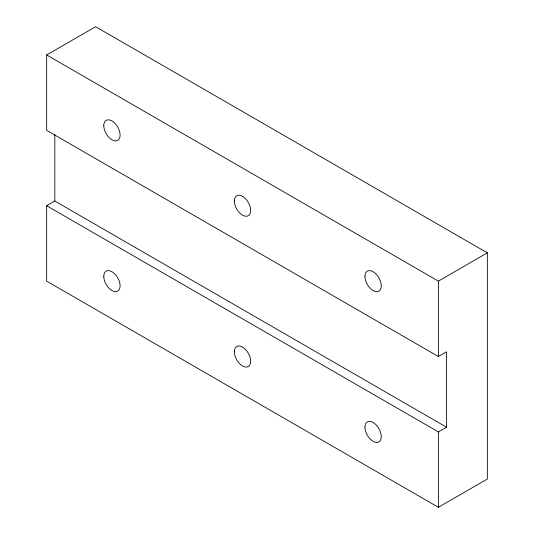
<?xml version="1.0" encoding="UTF-8"?>
<svg xmlns="http://www.w3.org/2000/svg" width="534" height="534" viewBox="0 0 534 534"><rect width="100%" height="100%" fill="white"/><g stroke="black" fill="none" stroke-linecap="round" stroke-linejoin="round"><path stroke-width="0.8" d="M46.652 54.969L95.619 26.7L487.348 252.862L487.348 479.031L438.381 507.3L46.652 281.138L46.652 205.75L54.815 201.038L446.544 427.2L446.544 351.813L438.381 356.525L46.652 130.356L46.652 54.969L438.381 281.131L487.348 252.862M46.652 205.75L438.381 431.913L446.544 427.2M438.381 281.131L438.381 356.525M438.381 431.913L438.381 507.3M54.815 134.762L54.815 201.038M103.776 276.425A11.541 6.662 60 0 0 116.018 291.651A11.541 6.662 60 0 0 116.018 275.33A11.541 6.662 60 0 0 103.776 276.425M234.353 351.813A11.541 6.662 60 0 0 246.595 367.038A11.541 6.662 60 0 0 246.595 350.718A11.541 6.662 60 0 0 234.353 351.813M364.936 427.2A11.541 6.662 60 0 0 377.171 442.426A11.541 6.662 60 0 0 377.171 426.105A11.541 6.662 60 0 0 364.936 427.2M234.353 201.038A11.541 6.662 60 0 0 246.595 216.263A11.541 6.662 60 0 0 246.595 199.943A11.541 6.662 60 0 0 234.353 201.038M103.776 125.65A11.541 6.662 60 0 0 116.018 140.876A11.541 6.662 60 0 0 116.018 124.555A11.541 6.662 60 0 0 103.776 125.65M364.936 276.425A11.541 6.662 60 0 0 377.171 291.651A11.541 6.662 60 0 0 377.171 275.33A11.541 6.662 60 0 0 364.936 276.425"/></g></svg>
